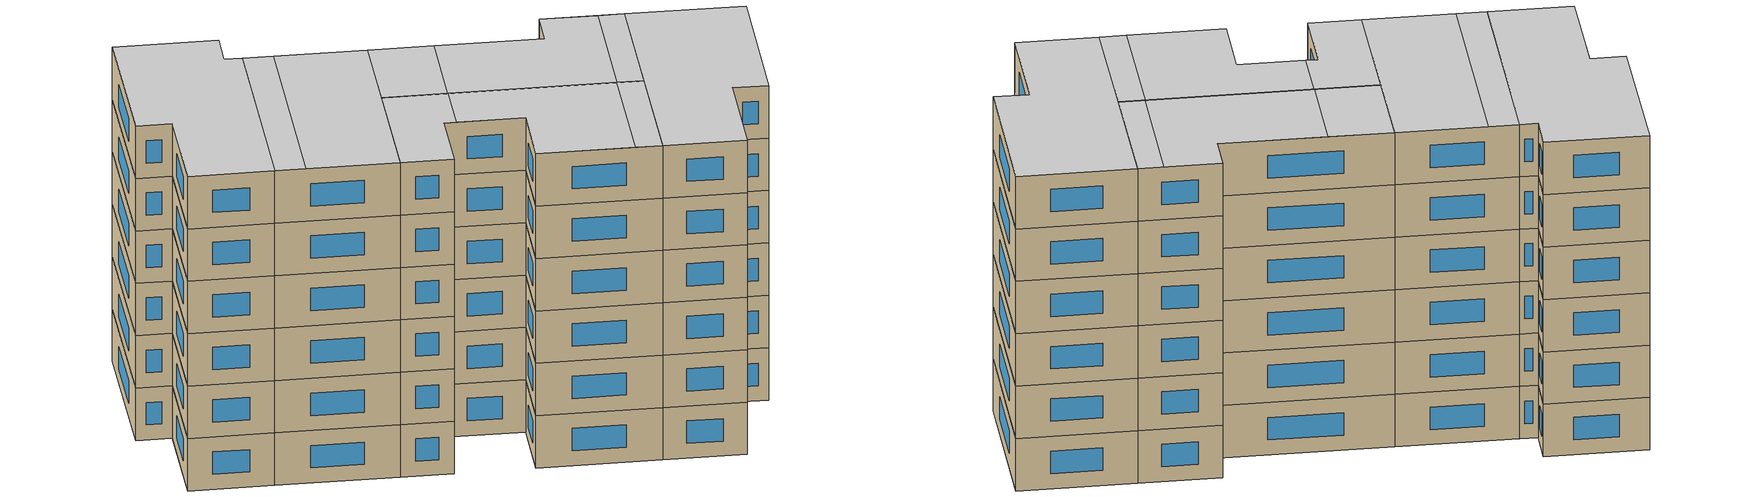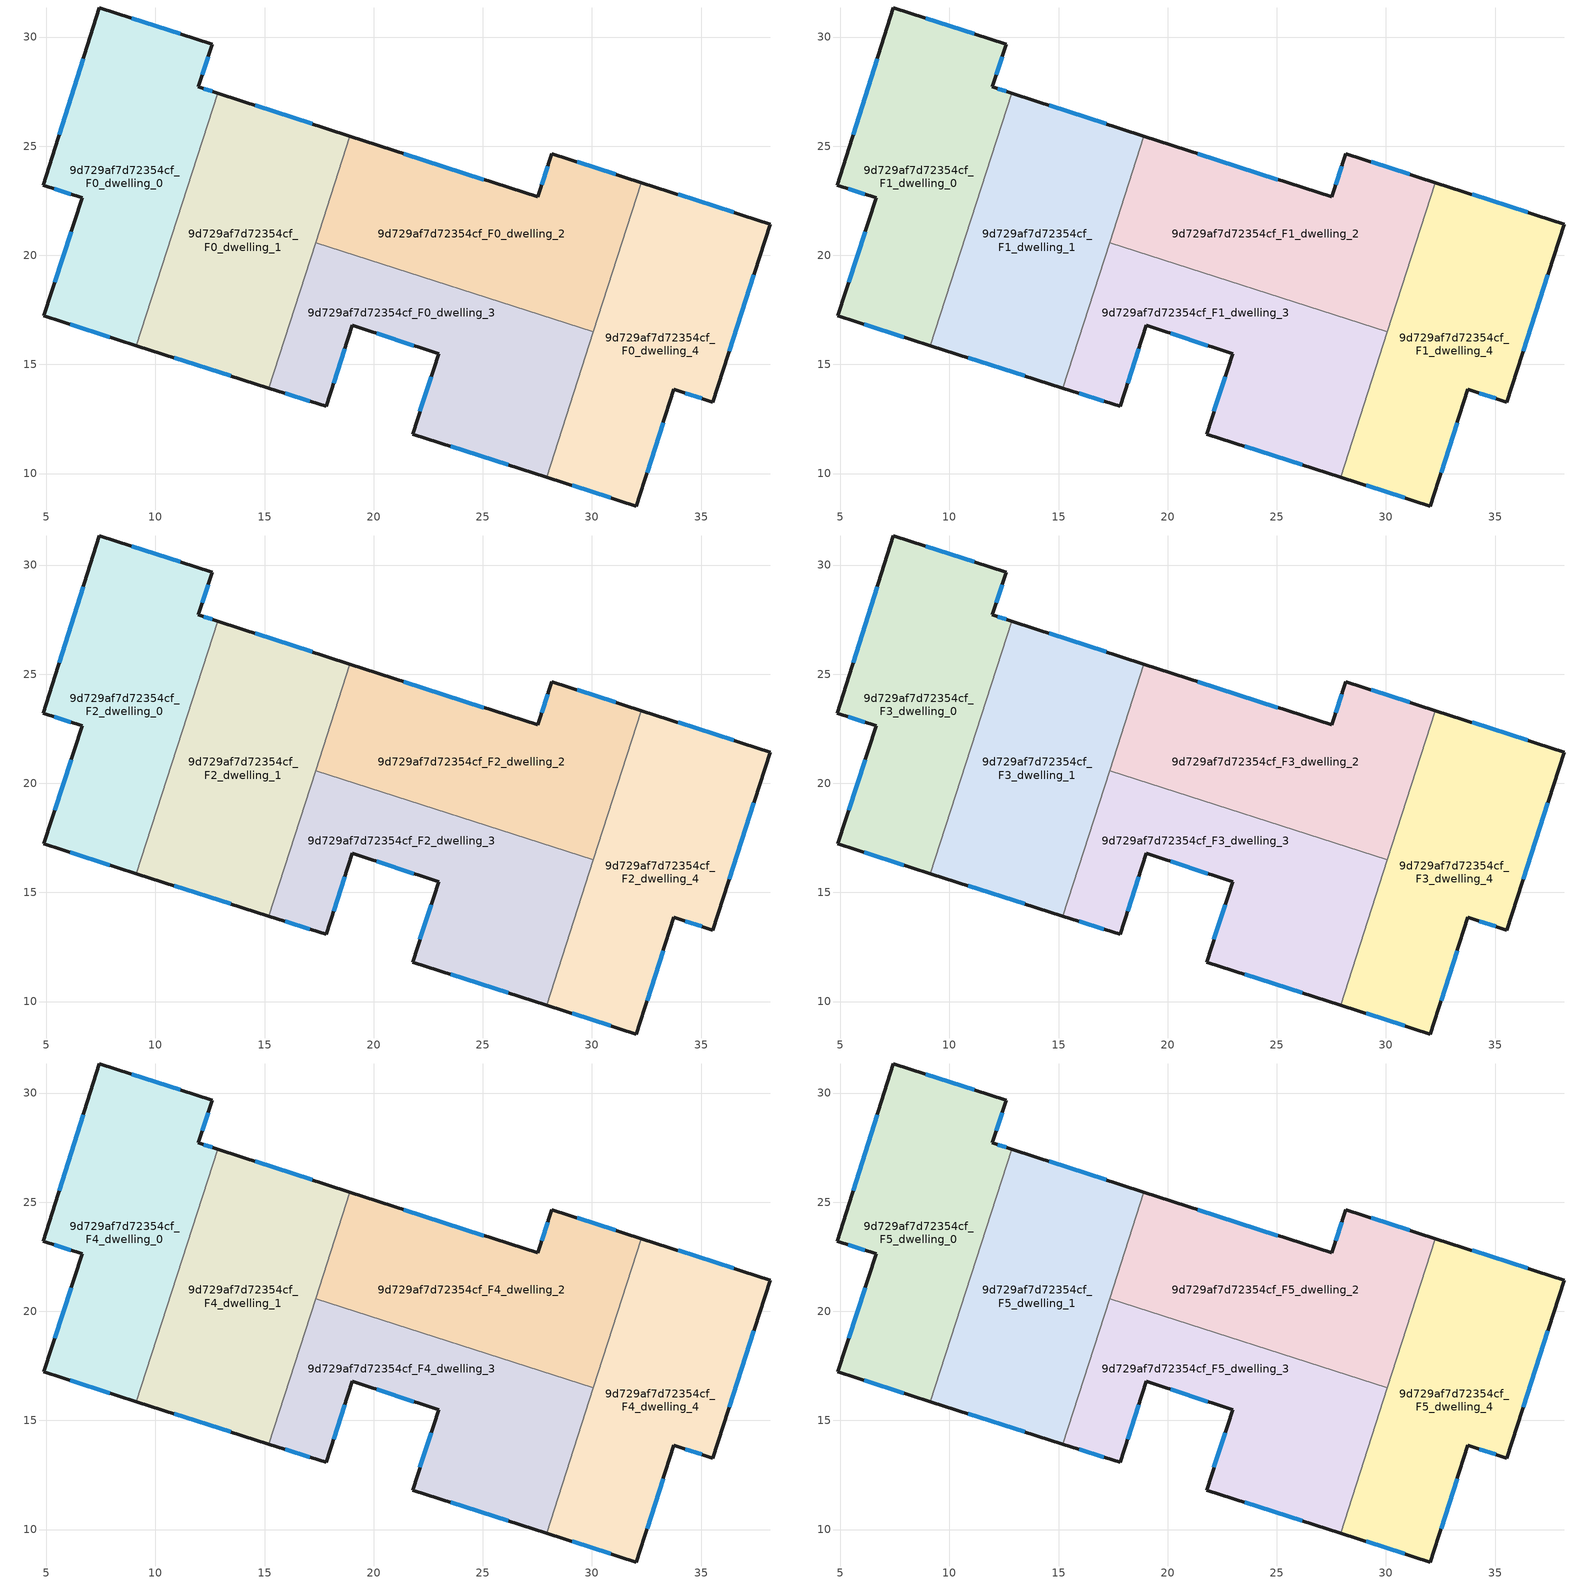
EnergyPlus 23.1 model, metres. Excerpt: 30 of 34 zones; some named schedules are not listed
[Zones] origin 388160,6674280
9d729af7d72354cf_F0_dwelling_0
 floor ground (EU_floor_Construction): 12.61,29.66 11.97,27.71 12.85,27.43 9.13,15.87 4.89,17.23 6.64,22.63 4.85,23.2 7.44,31.33 z0
 wall outside (EU_wall_Construction): 12.85,27.43 11.97,27.71 12.61,29.66 7.44,31.33 4.85,23.2 6.64,22.63 4.89,17.23 9.13,15.87 z0:3
 wall to 9d729af7d72354cf_F0_dwelling_1 (EU_wall_Construction): 9.13,15.87 12.85,27.43 z0:3
 window (EU_Window_Construction): 6.1,16.84 7.92,16.25 / 6.14,21.08 5.39,18.77 / 5.36,23.04 6.13,22.79 / 6.7,29.01 5.59,25.52 / 11.13,30.14 8.92,30.85 / 12.15,28.27 12.43,29.11 / 12.6,27.51 12.22,27.63 z0.86:2.14
9d729af7d72354cf_F0_dwelling_1
 floor ground (EU_floor_Construction): 18.91,25.46 15.2,13.92 9.13,15.87 12.85,27.43 z0
 wall outside (EU_wall_Construction): 18.91,25.46 12.85,27.43 / 9.13,15.87 15.2,13.92 z0:3
 wall to 9d729af7d72354cf_F0_dwelling_3 (EU_wall_Construction): 15.2,13.92 17.34,20.58 z0:3
 wall to 9d729af7d72354cf_F0_dwelling_2 (EU_wall_Construction): 17.34,20.58 18.91,25.46 z0:3
 window (EU_Window_Construction): 17.18,26.02 14.58,26.86 / 10.86,15.31 13.46,14.47 z0.86:2.14
9d729af7d72354cf_F0_dwelling_2
 floor ground (EU_floor_Construction): 32.27,23.33 30.07,16.49 17.34,20.58 18.91,25.46 27.51,22.67 28.16,24.66 z0
 wall outside (EU_wall_Construction): 32.27,23.33 28.16,24.66 27.51,22.67 18.91,25.46 z0:3
 wall to 9d729af7d72354cf_F0_dwelling_3 (EU_wall_Construction): 17.34,20.58 30.07,16.49 z0:3
 wall to 9d729af7d72354cf_F0_dwelling_4 (EU_wall_Construction): 30.07,16.49 32.27,23.33 z0:3
 window (EU_Window_Construction): 27.97,24.09 27.69,23.24 / 31.09,23.71 29.33,24.28 / 25.05,23.47 21.37,24.66 z0.86:2.14
9d729af7d72354cf_F0_dwelling_3
 floor ground (EU_floor_Construction): 30.07,16.49 27.92,9.83 21.78,11.8 22.97,15.49 19.02,16.79 17.82,13.08 15.2,13.92 17.34,20.58 z0
 wall outside (EU_wall_Construction): 15.2,13.92 17.82,13.08 19.02,16.79 22.97,15.49 21.78,11.8 27.92,9.83 z0:3
 wall to 9d729af7d72354cf_F0_dwelling_4 (EU_wall_Construction): 27.92,9.83 30.06,16.49 z0:3
 window (EU_Window_Construction): 18.16,14.14 18.68,15.73 / 15.95,13.68 17.07,13.32 / 23.53,11.24 26.17,10.4 / 22.63,14.44 22.12,12.86 / 20.15,16.42 21.84,15.86 z0.86:2.14
9d729af7d72354cf_F0_dwelling_4
 floor ground (EU_floor_Construction): 38.18,21.43 35.53,13.27 33.76,13.85 32.03,8.51 27.92,9.83 32.27,23.33 z0
 wall outside (EU_wall_Construction): 27.92,9.83 32.03,8.51 33.76,13.85 35.53,13.27 38.18,21.43 32.27,23.33 z0:3
 window (EU_Window_Construction): 32.52,10.04 33.26,12.33 / 29.1,9.46 30.86,8.89 / 36.49,21.97 33.96,22.79 / 36.29,15.6 37.42,19.1 / 34.26,13.69 35.03,13.44 z0.86:2.14
9d729af7d72354cf_F1_dwelling_0
 floor to 9d729af7d72354cf_F0_dwelling_0 (EU_floor_Construction): 12.61,29.66 11.97,27.71 12.85,27.43 9.13,15.87 4.89,17.23 6.64,22.63 4.85,23.2 7.44,31.33 z3
 wall outside (EU_wall_Construction): 12.85,27.43 11.97,27.71 12.61,29.66 7.44,31.33 4.85,23.2 6.64,22.63 4.89,17.23 9.13,15.87 z3:6
 wall to 9d729af7d72354cf_F1_dwelling_1 (EU_wall_Construction): 9.13,15.87 12.85,27.43 z3:6
 window (EU_Window_Construction): 6.1,16.84 7.92,16.25 / 6.14,21.08 5.39,18.77 / 5.36,23.04 6.13,22.79 / 6.7,29.01 5.59,25.52 / 11.13,30.14 8.92,30.85 / 12.15,28.27 12.43,29.11 / 12.6,27.51 12.22,27.63 z3.86:5.14
9d729af7d72354cf_F1_dwelling_1
 floor to 9d729af7d72354cf_F0_dwelling_1 (EU_floor_Construction): 18.91,25.46 15.2,13.92 9.13,15.87 12.85,27.43 z3
 wall outside (EU_wall_Construction): 18.91,25.46 12.85,27.43 / 9.13,15.87 15.2,13.92 z3:6
 wall to 9d729af7d72354cf_F1_dwelling_3 (EU_wall_Construction): 15.2,13.92 17.34,20.58 z3:6
 wall to 9d729af7d72354cf_F1_dwelling_2 (EU_wall_Construction): 17.34,20.58 18.91,25.46 z3:6
 window (EU_Window_Construction): 17.18,26.02 14.58,26.86 / 10.86,15.31 13.46,14.47 z3.86:5.14
9d729af7d72354cf_F1_dwelling_2
 floor to 9d729af7d72354cf_F0_dwelling_2 (EU_floor_Construction): 32.27,23.33 30.07,16.49 17.34,20.58 18.91,25.46 27.51,22.67 28.16,24.66 z3
 wall outside (EU_wall_Construction): 32.27,23.33 28.16,24.66 27.51,22.67 18.91,25.46 z3:6
 wall to 9d729af7d72354cf_F1_dwelling_3 (EU_wall_Construction): 17.34,20.58 30.07,16.49 z3:6
 wall to 9d729af7d72354cf_F1_dwelling_4 (EU_wall_Construction): 30.07,16.49 32.27,23.33 z3:6
 window (EU_Window_Construction): 27.97,24.09 27.69,23.24 / 31.09,23.71 29.33,24.28 / 25.05,23.47 21.37,24.66 z3.86:5.14
9d729af7d72354cf_F1_dwelling_3
 floor to 9d729af7d72354cf_F0_dwelling_3 (EU_floor_Construction): 30.07,16.49 27.92,9.83 21.78,11.8 22.97,15.49 19.02,16.79 17.82,13.08 15.2,13.92 17.34,20.58 z3
 wall outside (EU_wall_Construction): 15.2,13.92 17.82,13.08 19.02,16.79 22.97,15.49 21.78,11.8 27.92,9.83 z3:6
 wall to 9d729af7d72354cf_F1_dwelling_4 (EU_wall_Construction): 27.92,9.83 30.06,16.49 z3:6
 window (EU_Window_Construction): 18.16,14.14 18.68,15.73 / 15.95,13.68 17.07,13.32 / 23.53,11.24 26.17,10.4 / 22.63,14.44 22.12,12.86 / 20.15,16.42 21.84,15.86 z3.86:5.14
9d729af7d72354cf_F1_dwelling_4
 floor to 9d729af7d72354cf_F0_dwelling_4 (EU_floor_Construction): 38.18,21.43 35.53,13.27 33.76,13.85 32.03,8.51 27.92,9.83 32.27,23.33 z3
 wall outside (EU_wall_Construction): 27.92,9.83 32.03,8.51 33.76,13.85 35.53,13.27 38.18,21.43 32.27,23.33 z3:6
 window (EU_Window_Construction): 32.52,10.04 33.26,12.33 / 29.1,9.46 30.86,8.89 / 36.49,21.97 33.96,22.79 / 36.29,15.6 37.42,19.1 / 34.26,13.69 35.03,13.44 z3.86:5.14
9d729af7d72354cf_F2_dwelling_0
 floor to 9d729af7d72354cf_F1_dwelling_0 (EU_floor_Construction): 12.61,29.66 11.97,27.71 12.85,27.43 9.13,15.87 4.89,17.23 6.64,22.63 4.85,23.2 7.44,31.33 z6
 wall outside (EU_wall_Construction): 12.85,27.43 11.97,27.71 12.61,29.66 7.44,31.33 4.85,23.2 6.64,22.63 4.89,17.23 9.13,15.87 z6:9
 wall to 9d729af7d72354cf_F2_dwelling_1 (EU_wall_Construction): 9.13,15.87 12.85,27.43 z6:9
 window (EU_Window_Construction): 6.1,16.84 7.92,16.25 / 6.14,21.08 5.39,18.77 / 5.36,23.04 6.13,22.79 / 6.7,29.01 5.59,25.52 / 11.13,30.14 8.92,30.85 / 12.15,28.27 12.43,29.11 / 12.6,27.51 12.22,27.63 z6.86:8.14
9d729af7d72354cf_F2_dwelling_1
 floor to 9d729af7d72354cf_F1_dwelling_1 (EU_floor_Construction): 18.91,25.46 15.2,13.92 9.13,15.87 12.85,27.43 z6
 wall outside (EU_wall_Construction): 18.91,25.46 12.85,27.43 / 9.13,15.87 15.2,13.92 z6:9
 wall to 9d729af7d72354cf_F2_dwelling_3 (EU_wall_Construction): 15.2,13.92 17.34,20.58 z6:9
 wall to 9d729af7d72354cf_F2_dwelling_2 (EU_wall_Construction): 17.34,20.58 18.91,25.46 z6:9
 window (EU_Window_Construction): 17.18,26.02 14.58,26.86 / 10.86,15.31 13.46,14.47 z6.86:8.14
9d729af7d72354cf_F2_dwelling_2
 floor to 9d729af7d72354cf_F1_dwelling_2 (EU_floor_Construction): 32.27,23.33 30.07,16.49 17.34,20.58 18.91,25.46 27.51,22.67 28.16,24.66 z6
 wall outside (EU_wall_Construction): 32.27,23.33 28.16,24.66 27.51,22.67 18.91,25.46 z6:9
 wall to 9d729af7d72354cf_F2_dwelling_3 (EU_wall_Construction): 17.34,20.58 30.07,16.49 z6:9
 wall to 9d729af7d72354cf_F2_dwelling_4 (EU_wall_Construction): 30.07,16.49 32.27,23.33 z6:9
 window (EU_Window_Construction): 27.97,24.09 27.69,23.24 / 31.09,23.71 29.33,24.28 / 25.05,23.47 21.37,24.66 z6.86:8.14
9d729af7d72354cf_F2_dwelling_3
 floor to 9d729af7d72354cf_F1_dwelling_3 (EU_floor_Construction): 30.07,16.49 27.92,9.83 21.78,11.8 22.97,15.49 19.02,16.79 17.82,13.08 15.2,13.92 17.34,20.58 z6
 wall outside (EU_wall_Construction): 15.2,13.92 17.82,13.08 19.02,16.79 22.97,15.49 21.78,11.8 27.92,9.83 z6:9
 wall to 9d729af7d72354cf_F2_dwelling_4 (EU_wall_Construction): 27.92,9.83 30.06,16.49 z6:9
 window (EU_Window_Construction): 18.16,14.14 18.68,15.73 / 15.95,13.68 17.07,13.32 / 23.53,11.24 26.17,10.4 / 22.63,14.44 22.12,12.86 / 20.15,16.42 21.84,15.86 z6.86:8.14
9d729af7d72354cf_F2_dwelling_4
 floor to 9d729af7d72354cf_F1_dwelling_4 (EU_floor_Construction): 38.18,21.43 35.53,13.27 33.76,13.85 32.03,8.51 27.92,9.83 32.27,23.33 z6
 wall outside (EU_wall_Construction): 27.92,9.83 32.03,8.51 33.76,13.85 35.53,13.27 38.18,21.43 32.27,23.33 z6:9
 window (EU_Window_Construction): 32.52,10.04 33.26,12.33 / 29.1,9.46 30.86,8.89 / 36.49,21.97 33.96,22.79 / 36.29,15.6 37.42,19.1 / 34.26,13.69 35.03,13.44 z6.86:8.14
9d729af7d72354cf_F3_dwelling_0
 floor to 9d729af7d72354cf_F2_dwelling_0 (EU_floor_Construction): 12.61,29.66 11.97,27.71 12.85,27.43 9.13,15.87 4.89,17.23 6.64,22.63 4.85,23.2 7.44,31.33 z9
 wall outside (EU_wall_Construction): 12.85,27.43 11.97,27.71 12.61,29.66 7.44,31.33 4.85,23.2 6.64,22.63 4.89,17.23 9.13,15.87 z9:12
 wall to 9d729af7d72354cf_F3_dwelling_1 (EU_wall_Construction): 9.13,15.87 12.85,27.43 z9:12
 window (EU_Window_Construction): 6.1,16.84 7.92,16.25 / 6.14,21.08 5.39,18.77 / 5.36,23.04 6.13,22.79 / 6.7,29.01 5.59,25.52 / 11.13,30.14 8.92,30.85 / 12.15,28.27 12.43,29.11 / 12.6,27.51 12.22,27.63 z9.86:11.14
9d729af7d72354cf_F3_dwelling_1
 floor to 9d729af7d72354cf_F2_dwelling_1 (EU_floor_Construction): 18.91,25.46 15.2,13.92 9.13,15.87 12.85,27.43 z9
 wall outside (EU_wall_Construction): 18.91,25.46 12.85,27.43 / 9.13,15.87 15.2,13.92 z9:12
 wall to 9d729af7d72354cf_F3_dwelling_3 (EU_wall_Construction): 15.2,13.92 17.34,20.58 z9:12
 wall to 9d729af7d72354cf_F3_dwelling_2 (EU_wall_Construction): 17.34,20.58 18.91,25.46 z9:12
 window (EU_Window_Construction): 17.18,26.02 14.58,26.86 / 10.86,15.31 13.46,14.47 z9.86:11.14
9d729af7d72354cf_F3_dwelling_2
 floor to 9d729af7d72354cf_F2_dwelling_2 (EU_floor_Construction): 32.27,23.33 30.07,16.49 17.34,20.58 18.91,25.46 27.51,22.67 28.16,24.66 z9
 wall outside (EU_wall_Construction): 32.27,23.33 28.16,24.66 27.51,22.67 18.91,25.46 z9:12
 wall to 9d729af7d72354cf_F3_dwelling_3 (EU_wall_Construction): 17.34,20.58 30.07,16.49 z9:12
 wall to 9d729af7d72354cf_F3_dwelling_4 (EU_wall_Construction): 30.07,16.49 32.27,23.33 z9:12
 window (EU_Window_Construction): 27.97,24.09 27.69,23.24 / 31.09,23.71 29.33,24.28 / 25.05,23.47 21.37,24.66 z9.86:11.14
9d729af7d72354cf_F3_dwelling_3
 floor to 9d729af7d72354cf_F2_dwelling_3 (EU_floor_Construction): 30.07,16.49 27.92,9.83 21.78,11.8 22.97,15.49 19.02,16.79 17.82,13.08 15.2,13.92 17.34,20.58 z9
 wall outside (EU_wall_Construction): 15.2,13.92 17.82,13.08 19.02,16.79 22.97,15.49 21.78,11.8 27.92,9.83 z9:12
 wall to 9d729af7d72354cf_F3_dwelling_4 (EU_wall_Construction): 27.92,9.83 30.06,16.49 z9:12
 window (EU_Window_Construction): 18.16,14.14 18.68,15.73 / 15.95,13.68 17.07,13.32 / 23.53,11.24 26.17,10.4 / 22.63,14.44 22.12,12.86 / 20.15,16.42 21.84,15.86 z9.86:11.14
9d729af7d72354cf_F3_dwelling_4
 floor to 9d729af7d72354cf_F2_dwelling_4 (EU_floor_Construction): 38.18,21.43 35.53,13.27 33.76,13.85 32.03,8.51 27.92,9.83 32.27,23.33 z9
 wall outside (EU_wall_Construction): 27.92,9.83 32.03,8.51 33.76,13.85 35.53,13.27 38.18,21.43 32.27,23.33 z9:12
 window (EU_Window_Construction): 32.52,10.04 33.26,12.33 / 29.1,9.46 30.86,8.89 / 36.49,21.97 33.96,22.79 / 36.29,15.6 37.42,19.1 / 34.26,13.69 35.03,13.44 z9.86:11.14
9d729af7d72354cf_F4_dwelling_0
 floor to 9d729af7d72354cf_F3_dwelling_0 (EU_floor_Construction): 12.61,29.66 11.97,27.71 12.85,27.43 9.13,15.87 4.89,17.23 6.64,22.63 4.85,23.2 7.44,31.33 z12
 wall outside (EU_wall_Construction): 12.85,27.43 11.97,27.71 12.61,29.66 7.44,31.33 4.85,23.2 6.64,22.63 4.89,17.23 9.13,15.87 z12:15
 wall to 9d729af7d72354cf_F4_dwelling_1 (EU_wall_Construction): 9.13,15.87 12.85,27.43 z12:15
 window (EU_Window_Construction): 6.1,16.84 7.92,16.25 / 6.14,21.08 5.39,18.77 / 5.36,23.04 6.13,22.79 / 6.7,29.01 5.59,25.52 / 11.13,30.14 8.92,30.85 / 12.15,28.27 12.43,29.11 / 12.6,27.51 12.22,27.63 z12.86:14.14
9d729af7d72354cf_F4_dwelling_1
 floor to 9d729af7d72354cf_F3_dwelling_1 (EU_floor_Construction): 18.91,25.46 15.2,13.92 9.13,15.87 12.85,27.43 z12
 wall outside (EU_wall_Construction): 18.91,25.46 12.85,27.43 / 9.13,15.87 15.2,13.92 z12:15
 wall to 9d729af7d72354cf_F4_dwelling_3 (EU_wall_Construction): 15.2,13.92 17.34,20.58 z12:15
 wall to 9d729af7d72354cf_F4_dwelling_2 (EU_wall_Construction): 17.34,20.58 18.91,25.46 z12:15
 window (EU_Window_Construction): 17.18,26.02 14.58,26.86 / 10.86,15.31 13.46,14.47 z12.86:14.14
9d729af7d72354cf_F4_dwelling_2
 floor to 9d729af7d72354cf_F3_dwelling_2 (EU_floor_Construction): 32.27,23.33 30.07,16.49 17.34,20.58 18.91,25.46 27.51,22.67 28.16,24.66 z12
 wall outside (EU_wall_Construction): 32.27,23.33 28.16,24.66 27.51,22.67 18.91,25.46 z12:15
 wall to 9d729af7d72354cf_F4_dwelling_3 (EU_wall_Construction): 17.34,20.58 30.07,16.49 z12:15
 wall to 9d729af7d72354cf_F4_dwelling_4 (EU_wall_Construction): 30.07,16.49 32.27,23.33 z12:15
 window (EU_Window_Construction): 27.97,24.09 27.69,23.24 / 31.09,23.71 29.33,24.28 / 25.05,23.47 21.37,24.66 z12.86:14.14
9d729af7d72354cf_F4_dwelling_3
 floor to 9d729af7d72354cf_F3_dwelling_3 (EU_floor_Construction): 30.07,16.49 27.92,9.83 21.78,11.8 22.97,15.49 19.02,16.79 17.82,13.08 15.2,13.92 17.34,20.58 z12
 wall outside (EU_wall_Construction): 15.2,13.92 17.82,13.08 19.02,16.79 22.97,15.49 21.78,11.8 27.92,9.83 z12:15
 wall to 9d729af7d72354cf_F4_dwelling_4 (EU_wall_Construction): 27.92,9.83 30.06,16.49 z12:15
 window (EU_Window_Construction): 18.16,14.14 18.68,15.73 / 15.95,13.68 17.07,13.32 / 23.53,11.24 26.17,10.4 / 22.63,14.44 22.12,12.86 / 20.15,16.42 21.84,15.86 z12.86:14.14
9d729af7d72354cf_F4_dwelling_4
 floor to 9d729af7d72354cf_F3_dwelling_4 (EU_floor_Construction): 38.18,21.43 35.53,13.27 33.76,13.85 32.03,8.51 27.92,9.83 32.27,23.33 z12
 wall outside (EU_wall_Construction): 27.92,9.83 32.03,8.51 33.76,13.85 35.53,13.27 38.18,21.43 32.27,23.33 z12:15
 window (EU_Window_Construction): 32.52,10.04 33.26,12.33 / 29.1,9.46 30.86,8.89 / 36.49,21.97 33.96,22.79 / 36.29,15.6 37.42,19.1 / 34.26,13.69 35.03,13.44 z12.86:14.14
9d729af7d72354cf_F5_dwelling_0
 floor to 9d729af7d72354cf_F4_dwelling_0 (EU_floor_Construction): 12.61,29.66 11.97,27.71 12.85,27.43 9.13,15.87 4.89,17.23 6.64,22.63 4.85,23.2 7.44,31.33 z15
 wall outside (EU_wall_Construction): 12.85,27.43 11.97,27.71 12.61,29.66 7.44,31.33 4.85,23.2 6.64,22.63 4.89,17.23 9.13,15.87 z15:18
 wall to 9d729af7d72354cf_F5_dwelling_1 (EU_wall_Construction): 9.13,15.87 12.85,27.43 z15:18
 window (EU_Window_Construction): 6.1,16.84 7.92,16.25 / 6.14,21.08 5.39,18.77 / 5.36,23.04 6.13,22.79 / 6.7,29.01 5.59,25.52 / 11.13,30.14 8.92,30.85 / 12.15,28.27 12.43,29.11 / 12.6,27.51 12.22,27.63 z15.86:17.14
 ceiling to 9d729af7d72354cf_F6_dwelling_0 (EU_floor_Construction): 9.13,15.87 12.85,27.43 11.97,27.71 12.61,29.66 7.44,31.33 4.85,23.2 6.64,22.63 4.89,17.23 z18
9d729af7d72354cf_F5_dwelling_1
 floor to 9d729af7d72354cf_F4_dwelling_1 (EU_floor_Construction): 18.91,25.46 15.2,13.92 9.13,15.87 12.85,27.43 z15
 wall outside (EU_wall_Construction): 18.91,25.46 12.85,27.43 / 9.13,15.87 15.2,13.92 z15:18
 wall to 9d729af7d72354cf_F5_dwelling_3 (EU_wall_Construction): 15.2,13.92 17.34,20.58 z15:18
 wall to 9d729af7d72354cf_F5_dwelling_2 (EU_wall_Construction): 17.34,20.58 18.91,25.46 z15:18
 window (EU_Window_Construction): 17.18,26.02 14.58,26.86 / 10.86,15.31 13.46,14.47 z15.86:17.14
 ceiling to 9d729af7d72354cf_F6_dwelling_1 (EU_floor_Construction): 15.2,13.92 18.91,25.46 14.36,26.93 10.64,15.38 z18
 ceiling to 9d729af7d72354cf_F6_dwelling_0 (EU_floor_Construction): 10.64,15.38 14.36,26.93 12.85,27.43 9.13,15.87 z18
9d729af7d72354cf_F5_dwelling_2
 floor to 9d729af7d72354cf_F4_dwelling_2 (EU_floor_Construction): 32.27,23.33 30.07,16.49 17.34,20.58 18.91,25.46 27.51,22.67 28.16,24.66 z15
 wall outside (EU_wall_Construction): 32.27,23.33 28.16,24.66 27.51,22.67 18.91,25.46 z15:18
 wall to 9d729af7d72354cf_F5_dwelling_3 (EU_wall_Construction): 17.34,20.58 30.07,16.49 z15:18
 wall to 9d729af7d72354cf_F5_dwelling_4 (EU_wall_Construction): 30.07,16.49 32.27,23.33 z15:18
 window (EU_Window_Construction): 27.97,24.09 27.69,23.24 / 31.09,23.71 29.33,24.28 / 25.05,23.47 21.37,24.66 z15.86:17.14
 ceiling to 9d729af7d72354cf_F6_dwelling_2 (EU_floor_Construction): 28.77,16.9 30.97,23.75 28.16,24.66 27.51,22.67 22.14,24.41 20.57,19.54 z18
 ceiling adiabatic (EU_roof_Construction): 30.07,16.49 32.27,23.33 30.97,23.75 28.77,16.9 z18
 ceiling to 9d729af7d72354cf_F6_dwelling_1 (EU_floor_Construction): 20.57,19.54 22.14,24.41 18.91,25.46 17.34,20.58 z18
9d729af7d72354cf_F5_dwelling_3
 floor to 9d729af7d72354cf_F4_dwelling_3 (EU_floor_Construction): 30.07,16.49 27.92,9.83 21.78,11.8 22.97,15.49 19.02,16.79 17.82,13.08 15.2,13.92 17.34,20.58 z15
 wall outside (EU_wall_Construction): 15.2,13.92 17.82,13.08 19.02,16.79 22.97,15.49 21.78,11.8 27.92,9.83 z15:18
 wall to 9d729af7d72354cf_F5_dwelling_4 (EU_wall_Construction): 27.92,9.83 30.06,16.49 z15:18
 window (EU_Window_Construction): 18.16,14.14 18.68,15.73 / 15.95,13.68 17.07,13.32 / 23.53,11.24 26.17,10.4 / 22.63,14.44 22.12,12.86 / 20.15,16.42 21.84,15.86 z15.86:17.14
 ceiling adiabatic (EU_roof_Construction): 27.92,9.83 30.07,16.49 28.77,16.9 26.63,10.25 z18
 ceiling to 9d729af7d72354cf_F6_dwelling_1 (EU_floor_Construction): 17.82,13.08 19.02,16.79 19.62,16.59 20.57,19.54 17.34,20.58 15.2,13.92 z18
 ceiling to 9d729af7d72354cf_F6_dwelling_2 (EU_floor_Construction): 26.63,10.25 28.77,16.9 20.57,19.54 19.62,16.59 22.97,15.49 21.78,11.8 z18
9d729af7d72354cf_F5_dwelling_4
 floor to 9d729af7d72354cf_F4_dwelling_4 (EU_floor_Construction): 38.18,21.43 35.53,13.27 33.76,13.85 32.03,8.51 27.92,9.83 32.27,23.33 z15
 wall outside (EU_wall_Construction): 27.92,9.83 32.03,8.51 33.76,13.85 35.53,13.27 38.18,21.43 32.27,23.33 z15:18
 window (EU_Window_Construction): 32.52,10.04 33.26,12.33 / 29.1,9.46 30.86,8.89 / 36.49,21.97 33.96,22.79 / 36.29,15.6 37.42,19.1 / 34.26,13.69 35.03,13.44 z15.86:17.14
 ceiling to 9d729af7d72354cf_F6_dwelling_3 (EU_floor_Construction): 35.53,13.27 38.18,21.43 32.27,23.33 27.92,9.83 32.03,8.51 33.76,13.85 z18
[Building]
EU S2 Campaign: North Axis=0; Terrain=City; Solar Distribution=FullExterior
[Site:Location]
Helsinki-Vantaa.AP: Latitude=60.317; Longitude=24.963; Time Zone=2; Elevation=54.6
[SizingPeriod:WeatherFileDays]
AnnualSizingPeriod: Begin Month=1; Begin Day of Month=1; End Month=12; End Day of Month=31; Day of Week for Start Day=Monday; Use Weather File Daylight Saving Period=No; Use Weather File Rain and Snow Indicators=No
[MATERIAL]
EU_InternalMass_Material: Roughness=MediumRough; Thickness=0.1; Conductivity=1; Density=1800; Specific Heat=900; Thermal Absorptance=0.9; Solar Absorptance=0.7; Visible Absorptance=0.7
[MATERIAL:NOMASS] Roughness=MediumRough; Thermal Absorptance=0.9; Solar Absorptance=0.7; Visible Absorptance=0.7
Name | Thermal Resistance
EU_wall_NoMass | 5.91765
EU_roof_NoMass | 11.1778
EU_floor_NoMass | 6.2875
[WINDOWMATERIAL:SIMPLEGLAZINGSYSTEM]
EU_Window_SimpleGlazing: UFactor=0.994035; Solar Heat Gain Coefficient=0.7; Visible Transmittance=0.7
[CONSTRUCTION]
EU_wall_Construction: EU_wall_NoMass
EU_roof_Construction: EU_roof_NoMass
EU_floor_Construction: EU_floor_NoMass
EU_Window_Construction: EU_Window_SimpleGlazing
EU_InternalMass_Construction: EU_InternalMass_Material
[ZONE] Type=1; Multiplier=1; Ceiling Height=autocalculate; Floor Area=autocalculate; Part of Total Floor Area=Yes
Name | Volume
9d729af7d72354cf_F0_dwelling_0; 9d729af7d72354cf_F1_dwelling_0; 9d729af7d72354cf_F2_dwelling_0; 9d729af7d72354cf_F3_dwelling_0; 9d729af7d72354cf_F4_dwelling_0; 9d729af7d72354cf_F5_dwelling_0 | 232.001
9d729af7d72354cf_F0_dwelling_1; 9d729af7d72354cf_F1_dwelling_1; 9d729af7d72354cf_F2_dwelling_1; 9d729af7d72354cf_F3_dwelling_1; 9d729af7d72354cf_F4_dwelling_1; 9d729af7d72354cf_F5_dwelling_1 | 232.035
9d729af7d72354cf_F0_dwelling_2; 9d729af7d72354cf_F1_dwelling_2; 9d729af7d72354cf_F2_dwelling_2; 9d729af7d72354cf_F3_dwelling_2; 9d729af7d72354cf_F4_dwelling_2; 9d729af7d72354cf_F5_dwelling_2; 9d729af7d72354cf_F0_dwelling_4; 9d729af7d72354cf_F1_dwelling_4; 9d729af7d72354cf_F2_dwelling_4; 9d729af7d72354cf_F3_dwelling_4; 9d729af7d72354cf_F4_dwelling_4; 9d729af7d72354cf_F5_dwelling_4 | 231.999
9d729af7d72354cf_F0_dwelling_3; 9d729af7d72354cf_F1_dwelling_3; 9d729af7d72354cf_F2_dwelling_3; 9d729af7d72354cf_F3_dwelling_3; 9d729af7d72354cf_F4_dwelling_3; 9d729af7d72354cf_F5_dwelling_3 | 231.985
[INTERNALMASS] Construction=EU_InternalMass_Construction
Name | Zone or ZoneList | Surface Area
9d729af7d72354cf_F0_dwelling_0_EU_InternalMass | 9d729af7d72354cf_F0_dwelling_0 | 77.334
9d729af7d72354cf_F0_dwelling_1_EU_InternalMass | 9d729af7d72354cf_F0_dwelling_1 | 77.3453
9d729af7d72354cf_F0_dwelling_2_EU_InternalMass | 9d729af7d72354cf_F0_dwelling_2 | 77.3332
9d729af7d72354cf_F0_dwelling_3_EU_InternalMass | 9d729af7d72354cf_F0_dwelling_3 | 77.3275
9d729af7d72354cf_F0_dwelling_4_EU_InternalMass | 9d729af7d72354cf_F0_dwelling_4 | 77.3331
9d729af7d72354cf_F1_dwelling_0_EU_InternalMass | 9d729af7d72354cf_F1_dwelling_0 | 77.334
9d729af7d72354cf_F1_dwelling_1_EU_InternalMass | 9d729af7d72354cf_F1_dwelling_1 | 77.3453
9d729af7d72354cf_F1_dwelling_2_EU_InternalMass | 9d729af7d72354cf_F1_dwelling_2 | 77.3332
9d729af7d72354cf_F1_dwelling_3_EU_InternalMass | 9d729af7d72354cf_F1_dwelling_3 | 77.3275
9d729af7d72354cf_F1_dwelling_4_EU_InternalMass | 9d729af7d72354cf_F1_dwelling_4 | 77.3331
9d729af7d72354cf_F2_dwelling_0_EU_InternalMass | 9d729af7d72354cf_F2_dwelling_0 | 77.334
9d729af7d72354cf_F2_dwelling_1_EU_InternalMass | 9d729af7d72354cf_F2_dwelling_1 | 77.3453
9d729af7d72354cf_F2_dwelling_2_EU_InternalMass | 9d729af7d72354cf_F2_dwelling_2 | 77.3332
9d729af7d72354cf_F2_dwelling_3_EU_InternalMass | 9d729af7d72354cf_F2_dwelling_3 | 77.3275
9d729af7d72354cf_F2_dwelling_4_EU_InternalMass | 9d729af7d72354cf_F2_dwelling_4 | 77.3331
9d729af7d72354cf_F3_dwelling_0_EU_InternalMass | 9d729af7d72354cf_F3_dwelling_0 | 77.334
9d729af7d72354cf_F3_dwelling_1_EU_InternalMass | 9d729af7d72354cf_F3_dwelling_1 | 77.3453
9d729af7d72354cf_F3_dwelling_2_EU_InternalMass | 9d729af7d72354cf_F3_dwelling_2 | 77.3332
9d729af7d72354cf_F3_dwelling_3_EU_InternalMass | 9d729af7d72354cf_F3_dwelling_3 | 77.3275
9d729af7d72354cf_F3_dwelling_4_EU_InternalMass | 9d729af7d72354cf_F3_dwelling_4 | 77.3331
9d729af7d72354cf_F4_dwelling_0_EU_InternalMass | 9d729af7d72354cf_F4_dwelling_0 | 77.334
9d729af7d72354cf_F4_dwelling_1_EU_InternalMass | 9d729af7d72354cf_F4_dwelling_1 | 77.3453
9d729af7d72354cf_F4_dwelling_2_EU_InternalMass | 9d729af7d72354cf_F4_dwelling_2 | 77.3332
9d729af7d72354cf_F4_dwelling_3_EU_InternalMass | 9d729af7d72354cf_F4_dwelling_3 | 77.3275
9d729af7d72354cf_F4_dwelling_4_EU_InternalMass | 9d729af7d72354cf_F4_dwelling_4 | 77.3331
9d729af7d72354cf_F5_dwelling_0_EU_InternalMass | 9d729af7d72354cf_F5_dwelling_0 | 77.334
9d729af7d72354cf_F5_dwelling_1_EU_InternalMass | 9d729af7d72354cf_F5_dwelling_1 | 77.3453
9d729af7d72354cf_F5_dwelling_2_EU_InternalMass | 9d729af7d72354cf_F5_dwelling_2 | 77.3332
9d729af7d72354cf_F5_dwelling_3_EU_InternalMass | 9d729af7d72354cf_F5_dwelling_3 | 77.3275
9d729af7d72354cf_F5_dwelling_4_EU_InternalMass | 9d729af7d72354cf_F5_dwelling_4 | 77.3331
[OTHEREQUIPMENT] Fuel Type=Electricity; Design Level Calculation Method=Watts/Area; Power per Zone Floor Area=1; Fraction Latent=0; Fraction Radiant=0; Fraction Lost=0; Carbon Dioxide Generation Rate=0; EndUse Subcategory=EU_Step8_InternalGains
Name | Zone or ZoneList or Space or SpaceList | Schedule
EU_Step8_InternalGain_9d729af7d72354cf_F0_dwelling_0_f000 | 9d729af7d72354cf_F0_dwelling_0 | EU_Step8_GainSchedule_9d729af7d72354cf_F0_dwelling_0_f000
EU_Step8_InternalGain_9d729af7d72354cf_F0_dwelling_1_f000 | 9d729af7d72354cf_F0_dwelling_1 | EU_Step8_GainSchedule_9d729af7d72354cf_F0_dwelling_1_f000
EU_Step8_InternalGain_9d729af7d72354cf_F0_dwelling_2_f000 | 9d729af7d72354cf_F0_dwelling_2 | EU_Step8_GainSchedule_9d729af7d72354cf_F0_dwelling_2_f000
EU_Step8_InternalGain_9d729af7d72354cf_F0_dwelling_3_f000 | 9d729af7d72354cf_F0_dwelling_3 | EU_Step8_GainSchedule_9d729af7d72354cf_F0_dwelling_3_f000
EU_Step8_InternalGain_9d729af7d72354cf_F0_dwelling_4_f000 | 9d729af7d72354cf_F0_dwelling_4 | EU_Step8_GainSchedule_9d729af7d72354cf_F0_dwelling_4_f000
EU_Step8_InternalGain_9d729af7d72354cf_F1_dwelling_0_f000 | 9d729af7d72354cf_F1_dwelling_0 | EU_Step8_GainSchedule_9d729af7d72354cf_F1_dwelling_0_f000
EU_Step8_InternalGain_9d729af7d72354cf_F1_dwelling_1_f000 | 9d729af7d72354cf_F1_dwelling_1 | EU_Step8_GainSchedule_9d729af7d72354cf_F1_dwelling_1_f000
EU_Step8_InternalGain_9d729af7d72354cf_F1_dwelling_2_f000 | 9d729af7d72354cf_F1_dwelling_2 | EU_Step8_GainSchedule_9d729af7d72354cf_F1_dwelling_2_f000
EU_Step8_InternalGain_9d729af7d72354cf_F1_dwelling_3_f000 | 9d729af7d72354cf_F1_dwelling_3 | EU_Step8_GainSchedule_9d729af7d72354cf_F1_dwelling_3_f000
EU_Step8_InternalGain_9d729af7d72354cf_F1_dwelling_4_f000 | 9d729af7d72354cf_F1_dwelling_4 | EU_Step8_GainSchedule_9d729af7d72354cf_F1_dwelling_4_f000
EU_Step8_InternalGain_9d729af7d72354cf_F2_dwelling_0_f000 | 9d729af7d72354cf_F2_dwelling_0 | EU_Step8_GainSchedule_9d729af7d72354cf_F2_dwelling_0_f000
EU_Step8_InternalGain_9d729af7d72354cf_F2_dwelling_1_f000 | 9d729af7d72354cf_F2_dwelling_1 | EU_Step8_GainSchedule_9d729af7d72354cf_F2_dwelling_1_f000
EU_Step8_InternalGain_9d729af7d72354cf_F2_dwelling_2_f000 | 9d729af7d72354cf_F2_dwelling_2 | EU_Step8_GainSchedule_9d729af7d72354cf_F2_dwelling_2_f000
EU_Step8_InternalGain_9d729af7d72354cf_F2_dwelling_3_f000 | 9d729af7d72354cf_F2_dwelling_3 | EU_Step8_GainSchedule_9d729af7d72354cf_F2_dwelling_3_f000
EU_Step8_InternalGain_9d729af7d72354cf_F2_dwelling_4_f000 | 9d729af7d72354cf_F2_dwelling_4 | EU_Step8_GainSchedule_9d729af7d72354cf_F2_dwelling_4_f000
EU_Step8_InternalGain_9d729af7d72354cf_F3_dwelling_0_f000 | 9d729af7d72354cf_F3_dwelling_0 | EU_Step8_GainSchedule_9d729af7d72354cf_F3_dwelling_0_f000
EU_Step8_InternalGain_9d729af7d72354cf_F3_dwelling_1_f000 | 9d729af7d72354cf_F3_dwelling_1 | EU_Step8_GainSchedule_9d729af7d72354cf_F3_dwelling_1_f000
EU_Step8_InternalGain_9d729af7d72354cf_F3_dwelling_2_f000 | 9d729af7d72354cf_F3_dwelling_2 | EU_Step8_GainSchedule_9d729af7d72354cf_F3_dwelling_2_f000
EU_Step8_InternalGain_9d729af7d72354cf_F3_dwelling_3_f000 | 9d729af7d72354cf_F3_dwelling_3 | EU_Step8_GainSchedule_9d729af7d72354cf_F3_dwelling_3_f000
EU_Step8_InternalGain_9d729af7d72354cf_F3_dwelling_4_f000 | 9d729af7d72354cf_F3_dwelling_4 | EU_Step8_GainSchedule_9d729af7d72354cf_F3_dwelling_4_f000
EU_Step8_InternalGain_9d729af7d72354cf_F4_dwelling_0_f000 | 9d729af7d72354cf_F4_dwelling_0 | EU_Step8_GainSchedule_9d729af7d72354cf_F4_dwelling_0_f000
EU_Step8_InternalGain_9d729af7d72354cf_F4_dwelling_1_f000 | 9d729af7d72354cf_F4_dwelling_1 | EU_Step8_GainSchedule_9d729af7d72354cf_F4_dwelling_1_f000
EU_Step8_InternalGain_9d729af7d72354cf_F4_dwelling_2_f000 | 9d729af7d72354cf_F4_dwelling_2 | EU_Step8_GainSchedule_9d729af7d72354cf_F4_dwelling_2_f000
EU_Step8_InternalGain_9d729af7d72354cf_F4_dwelling_3_f000 | 9d729af7d72354cf_F4_dwelling_3 | EU_Step8_GainSchedule_9d729af7d72354cf_F4_dwelling_3_f000
EU_Step8_InternalGain_9d729af7d72354cf_F4_dwelling_4_f000 | 9d729af7d72354cf_F4_dwelling_4 | EU_Step8_GainSchedule_9d729af7d72354cf_F4_dwelling_4_f000
EU_Step8_InternalGain_9d729af7d72354cf_F5_dwelling_0_f000 | 9d729af7d72354cf_F5_dwelling_0 | EU_Step8_GainSchedule_9d729af7d72354cf_F5_dwelling_0_f000
EU_Step8_InternalGain_9d729af7d72354cf_F5_dwelling_1_f000 | 9d729af7d72354cf_F5_dwelling_1 | EU_Step8_GainSchedule_9d729af7d72354cf_F5_dwelling_1_f000
EU_Step8_InternalGain_9d729af7d72354cf_F5_dwelling_2_f000 | 9d729af7d72354cf_F5_dwelling_2 | EU_Step8_GainSchedule_9d729af7d72354cf_F5_dwelling_2_f000
EU_Step8_InternalGain_9d729af7d72354cf_F5_dwelling_3_f000 | 9d729af7d72354cf_F5_dwelling_3 | EU_Step8_GainSchedule_9d729af7d72354cf_F5_dwelling_3_f000
EU_Step8_InternalGain_9d729af7d72354cf_F5_dwelling_4_f000 | 9d729af7d72354cf_F5_dwelling_4 | EU_Step8_GainSchedule_9d729af7d72354cf_F5_dwelling_4_f000
[ZONEVENTILATION:DESIGNFLOWRATE] Schedule=EU_AlwaysOn; Design Flow Rate Calculation Method=AirChanges/Hour; Air Changes per Hour=0.596421; Ventilation Type=Natural; Fan Pressure Rise=0; Fan Total Efficiency=1; Constant Term Coefficient=1; Temperature Term Coefficient=0; Velocity Term Coefficient=0; Velocity Squared Term Coefficient=0; Minimum Indoor Temperature=-100; Maximum Indoor Temperature=100; Delta Temperature=-100; Minimum Outdoor Temperature=-100; Maximum Outdoor Temperature=100; Maximum Wind Speed=40
Name | Zone or ZoneList or Space or SpaceList
EU_ConstantAir_9d729af7d72354cf_F0_dwelling_0 | 9d729af7d72354cf_F0_dwelling_0
EU_ConstantAir_9d729af7d72354cf_F0_dwelling_1 | 9d729af7d72354cf_F0_dwelling_1
EU_ConstantAir_9d729af7d72354cf_F0_dwelling_2 | 9d729af7d72354cf_F0_dwelling_2
EU_ConstantAir_9d729af7d72354cf_F0_dwelling_3 | 9d729af7d72354cf_F0_dwelling_3
EU_ConstantAir_9d729af7d72354cf_F0_dwelling_4 | 9d729af7d72354cf_F0_dwelling_4
EU_ConstantAir_9d729af7d72354cf_F1_dwelling_0 | 9d729af7d72354cf_F1_dwelling_0
EU_ConstantAir_9d729af7d72354cf_F1_dwelling_1 | 9d729af7d72354cf_F1_dwelling_1
EU_ConstantAir_9d729af7d72354cf_F1_dwelling_2 | 9d729af7d72354cf_F1_dwelling_2
EU_ConstantAir_9d729af7d72354cf_F1_dwelling_3 | 9d729af7d72354cf_F1_dwelling_3
EU_ConstantAir_9d729af7d72354cf_F1_dwelling_4 | 9d729af7d72354cf_F1_dwelling_4
EU_ConstantAir_9d729af7d72354cf_F2_dwelling_0 | 9d729af7d72354cf_F2_dwelling_0
EU_ConstantAir_9d729af7d72354cf_F2_dwelling_1 | 9d729af7d72354cf_F2_dwelling_1
EU_ConstantAir_9d729af7d72354cf_F2_dwelling_2 | 9d729af7d72354cf_F2_dwelling_2
EU_ConstantAir_9d729af7d72354cf_F2_dwelling_3 | 9d729af7d72354cf_F2_dwelling_3
EU_ConstantAir_9d729af7d72354cf_F2_dwelling_4 | 9d729af7d72354cf_F2_dwelling_4
EU_ConstantAir_9d729af7d72354cf_F3_dwelling_0 | 9d729af7d72354cf_F3_dwelling_0
EU_ConstantAir_9d729af7d72354cf_F3_dwelling_1 | 9d729af7d72354cf_F3_dwelling_1
EU_ConstantAir_9d729af7d72354cf_F3_dwelling_2 | 9d729af7d72354cf_F3_dwelling_2
EU_ConstantAir_9d729af7d72354cf_F3_dwelling_3 | 9d729af7d72354cf_F3_dwelling_3
EU_ConstantAir_9d729af7d72354cf_F3_dwelling_4 | 9d729af7d72354cf_F3_dwelling_4
EU_ConstantAir_9d729af7d72354cf_F4_dwelling_0 | 9d729af7d72354cf_F4_dwelling_0
EU_ConstantAir_9d729af7d72354cf_F4_dwelling_1 | 9d729af7d72354cf_F4_dwelling_1
EU_ConstantAir_9d729af7d72354cf_F4_dwelling_2 | 9d729af7d72354cf_F4_dwelling_2
EU_ConstantAir_9d729af7d72354cf_F4_dwelling_3 | 9d729af7d72354cf_F4_dwelling_3
EU_ConstantAir_9d729af7d72354cf_F4_dwelling_4 | 9d729af7d72354cf_F4_dwelling_4
EU_ConstantAir_9d729af7d72354cf_F5_dwelling_0 | 9d729af7d72354cf_F5_dwelling_0
EU_ConstantAir_9d729af7d72354cf_F5_dwelling_1 | 9d729af7d72354cf_F5_dwelling_1
EU_ConstantAir_9d729af7d72354cf_F5_dwelling_2 | 9d729af7d72354cf_F5_dwelling_2
EU_ConstantAir_9d729af7d72354cf_F5_dwelling_3 | 9d729af7d72354cf_F5_dwelling_3
EU_ConstantAir_9d729af7d72354cf_F5_dwelling_4 | 9d729af7d72354cf_F5_dwelling_4
[HVACTEMPLATE:ZONE:IDEALLOADSAIRSYSTEM] System Availability Schedule=EU_AlwaysOn; Maximum Heating Supply Air Temperature=50; Minimum Cooling Supply Air Temperature=13; Maximum Heating Supply Air Humidity Ratio=0.0156; Minimum Cooling Supply Air Humidity Ratio=0.0077; Heating Limit=NoLimit; Cooling Limit=NoLimit; Heating Availability Schedule=EU_AlwaysOn; Cooling Availability Schedule=EU_CoolingOff; Dehumidification Control Type=ConstantSensibleHeatRatio; Cooling Sensible Heat Ratio=0.7; Dehumidification Setpoint=60; Humidification Control Type=None; Humidification Setpoint=30; Outdoor Air Method=None; Outdoor Air Flow Rate per Person=0.00944; Outdoor Air Flow Rate per Zone Floor Area=0; Outdoor Air Flow Rate per Zone=0; Demand Controlled Ventilation Type=None; Outdoor Air Economizer Type=NoEconomizer; Heat Recovery Type=None; Sensible Heat Recovery Effectiveness=0.7; Latent Heat Recovery Effectiveness=0.65
Name | Template Thermostat
9d729af7d72354cf_F0_dwelling_0 | EU_HeatOnly_9d729af7d72354cf_F0_dwelling_0
9d729af7d72354cf_F0_dwelling_1 | EU_HeatOnly_9d729af7d72354cf_F0_dwelling_1
9d729af7d72354cf_F0_dwelling_2 | EU_HeatOnly_9d729af7d72354cf_F0_dwelling_2
9d729af7d72354cf_F0_dwelling_3 | EU_HeatOnly_9d729af7d72354cf_F0_dwelling_3
9d729af7d72354cf_F0_dwelling_4 | EU_HeatOnly_9d729af7d72354cf_F0_dwelling_4
9d729af7d72354cf_F1_dwelling_0 | EU_HeatOnly_9d729af7d72354cf_F1_dwelling_0
9d729af7d72354cf_F1_dwelling_1 | EU_HeatOnly_9d729af7d72354cf_F1_dwelling_1
9d729af7d72354cf_F1_dwelling_2 | EU_HeatOnly_9d729af7d72354cf_F1_dwelling_2
9d729af7d72354cf_F1_dwelling_3 | EU_HeatOnly_9d729af7d72354cf_F1_dwelling_3
9d729af7d72354cf_F1_dwelling_4 | EU_HeatOnly_9d729af7d72354cf_F1_dwelling_4
9d729af7d72354cf_F2_dwelling_0 | EU_HeatOnly_9d729af7d72354cf_F2_dwelling_0
9d729af7d72354cf_F2_dwelling_1 | EU_HeatOnly_9d729af7d72354cf_F2_dwelling_1
9d729af7d72354cf_F2_dwelling_2 | EU_HeatOnly_9d729af7d72354cf_F2_dwelling_2
9d729af7d72354cf_F2_dwelling_3 | EU_HeatOnly_9d729af7d72354cf_F2_dwelling_3
9d729af7d72354cf_F2_dwelling_4 | EU_HeatOnly_9d729af7d72354cf_F2_dwelling_4
9d729af7d72354cf_F3_dwelling_0 | EU_HeatOnly_9d729af7d72354cf_F3_dwelling_0
9d729af7d72354cf_F3_dwelling_1 | EU_HeatOnly_9d729af7d72354cf_F3_dwelling_1
9d729af7d72354cf_F3_dwelling_2 | EU_HeatOnly_9d729af7d72354cf_F3_dwelling_2
9d729af7d72354cf_F3_dwelling_3 | EU_HeatOnly_9d729af7d72354cf_F3_dwelling_3
9d729af7d72354cf_F3_dwelling_4 | EU_HeatOnly_9d729af7d72354cf_F3_dwelling_4
9d729af7d72354cf_F4_dwelling_0 | EU_HeatOnly_9d729af7d72354cf_F4_dwelling_0
9d729af7d72354cf_F4_dwelling_1 | EU_HeatOnly_9d729af7d72354cf_F4_dwelling_1
9d729af7d72354cf_F4_dwelling_2 | EU_HeatOnly_9d729af7d72354cf_F4_dwelling_2
9d729af7d72354cf_F4_dwelling_3 | EU_HeatOnly_9d729af7d72354cf_F4_dwelling_3
9d729af7d72354cf_F4_dwelling_4 | EU_HeatOnly_9d729af7d72354cf_F4_dwelling_4
9d729af7d72354cf_F5_dwelling_0 | EU_HeatOnly_9d729af7d72354cf_F5_dwelling_0
9d729af7d72354cf_F5_dwelling_1 | EU_HeatOnly_9d729af7d72354cf_F5_dwelling_1
9d729af7d72354cf_F5_dwelling_2 | EU_HeatOnly_9d729af7d72354cf_F5_dwelling_2
9d729af7d72354cf_F5_dwelling_3 | EU_HeatOnly_9d729af7d72354cf_F5_dwelling_3
9d729af7d72354cf_F5_dwelling_4 | EU_HeatOnly_9d729af7d72354cf_F5_dwelling_4
[SIZING:ZONE] Zone Cooling Design Supply Air Temperature Input Method=SupplyAirTemperature; Zone Cooling Design Supply Air Temperature=13; Zone Heating Design Supply Air Temperature Input Method=SupplyAirTemperature; Zone Heating Design Supply Air Temperature=50; Zone Cooling Design Supply Air Humidity Ratio=0.008; Zone Heating Design Supply Air Humidity Ratio=0.008; Cooling Design Air Flow Method=DesignDay; Cooling Design Air Flow Rate=0; Cooling Minimum Air Flow per Zone Floor Area=0.000762; Cooling Minimum Air Flow=0; Cooling Minimum Air Flow Fraction=0.2; Heating Design Air Flow Method=DesignDay; Heating Design Air Flow Rate=0; Heating Maximum Air Flow per Zone Floor Area=0.002032; Heating Maximum Air Flow=0.141576; Heating Maximum Air Flow Fraction=0.3; Account for Dedicated Outdoor Air System=No; Dedicated Outdoor Air System Control Strategy=NeutralSupplyAir; Dedicated Outdoor Air Low Setpoint Temperature for Design=autosize; Dedicated Outdoor Air High Setpoint Temperature for Design=autosize; Zone Load Sizing Method=Sensible Load Only No Latent Load; Zone Latent Cooling Design Supply Air Humidity Ratio Input Method=HumidityRatioDifference; Zone Cooling Design Supply Air Humidity Ratio Difference=0.005; Zone Latent Heating Design Supply Air Humidity Ratio Input Method=HumidityRatioDifference; Zone Humidification Design Supply Air Humidity Ratio Difference=0.005
9d729af7d72354cf_F0_dwelling_0; 9d729af7d72354cf_F0_dwelling_1; 9d729af7d72354cf_F0_dwelling_2; 9d729af7d72354cf_F0_dwelling_3; 9d729af7d72354cf_F0_dwelling_4; 9d729af7d72354cf_F1_dwelling_0; 9d729af7d72354cf_F1_dwelling_1; 9d729af7d72354cf_F1_dwelling_2; 9d729af7d72354cf_F1_dwelling_3; 9d729af7d72354cf_F1_dwelling_4; 9d729af7d72354cf_F2_dwelling_0; 9d729af7d72354cf_F2_dwelling_1; 9d729af7d72354cf_F2_dwelling_2; 9d729af7d72354cf_F2_dwelling_3; 9d729af7d72354cf_F2_dwelling_4; 9d729af7d72354cf_F3_dwelling_0; 9d729af7d72354cf_F3_dwelling_1; 9d729af7d72354cf_F3_dwelling_2; 9d729af7d72354cf_F3_dwelling_3; 9d729af7d72354cf_F3_dwelling_4; 9d729af7d72354cf_F4_dwelling_0; 9d729af7d72354cf_F4_dwelling_1; 9d729af7d72354cf_F4_dwelling_2; 9d729af7d72354cf_F4_dwelling_3; 9d729af7d72354cf_F4_dwelling_4; 9d729af7d72354cf_F5_dwelling_0; 9d729af7d72354cf_F5_dwelling_1; 9d729af7d72354cf_F5_dwelling_2; 9d729af7d72354cf_F5_dwelling_3; 9d729af7d72354cf_F5_dwelling_4
[SCHEDULE:FILE] Column Number=1; Rows to Skip at Top=0; Number of Hours of Data=8760; Column Separator=Comma; Interpolate to Timestep=No; Minutes per Item=60; Adjust Schedule for Daylight Savings=Yes
Name | File
EU_Step8_GainSchedule_9d729af7d72354cf_F0_dwelling_0_f000 | ../../schedules/9d729af7d72354cf/9d729af7d72354cf_F0_dwelling_0_f000_gain.csv
EU_Step8_GainSchedule_9d729af7d72354cf_F0_dwelling_1_f000 | ../../schedules/9d729af7d72354cf/9d729af7d72354cf_F0_dwelling_1_f000_gain.csv
EU_Step8_GainSchedule_9d729af7d72354cf_F0_dwelling_2_f000 | ../../schedules/9d729af7d72354cf/9d729af7d72354cf_F0_dwelling_2_f000_gain.csv
EU_Step8_GainSchedule_9d729af7d72354cf_F0_dwelling_3_f000 | ../../schedules/9d729af7d72354cf/9d729af7d72354cf_F0_dwelling_3_f000_gain.csv
EU_Step8_GainSchedule_9d729af7d72354cf_F0_dwelling_4_f000 | ../../schedules/9d729af7d72354cf/9d729af7d72354cf_F0_dwelling_4_f000_gain.csv
EU_Step8_GainSchedule_9d729af7d72354cf_F1_dwelling_0_f000 | ../../schedules/9d729af7d72354cf/9d729af7d72354cf_F1_dwelling_0_f000_gain.csv
EU_Step8_GainSchedule_9d729af7d72354cf_F1_dwelling_1_f000 | ../../schedules/9d729af7d72354cf/9d729af7d72354cf_F1_dwelling_1_f000_gain.csv
EU_Step8_GainSchedule_9d729af7d72354cf_F1_dwelling_2_f000 | ../../schedules/9d729af7d72354cf/9d729af7d72354cf_F1_dwelling_2_f000_gain.csv
EU_Step8_GainSchedule_9d729af7d72354cf_F1_dwelling_3_f000 | ../../schedules/9d729af7d72354cf/9d729af7d72354cf_F1_dwelling_3_f000_gain.csv
EU_Step8_GainSchedule_9d729af7d72354cf_F1_dwelling_4_f000 | ../../schedules/9d729af7d72354cf/9d729af7d72354cf_F1_dwelling_4_f000_gain.csv
EU_Step8_GainSchedule_9d729af7d72354cf_F2_dwelling_0_f000 | ../../schedules/9d729af7d72354cf/9d729af7d72354cf_F2_dwelling_0_f000_gain.csv
EU_Step8_GainSchedule_9d729af7d72354cf_F2_dwelling_1_f000 | ../../schedules/9d729af7d72354cf/9d729af7d72354cf_F2_dwelling_1_f000_gain.csv
EU_Step8_GainSchedule_9d729af7d72354cf_F2_dwelling_2_f000 | ../../schedules/9d729af7d72354cf/9d729af7d72354cf_F2_dwelling_2_f000_gain.csv
EU_Step8_GainSchedule_9d729af7d72354cf_F2_dwelling_3_f000 | ../../schedules/9d729af7d72354cf/9d729af7d72354cf_F2_dwelling_3_f000_gain.csv
EU_Step8_GainSchedule_9d729af7d72354cf_F2_dwelling_4_f000 | ../../schedules/9d729af7d72354cf/9d729af7d72354cf_F2_dwelling_4_f000_gain.csv
EU_Step8_GainSchedule_9d729af7d72354cf_F3_dwelling_0_f000 | ../../schedules/9d729af7d72354cf/9d729af7d72354cf_F3_dwelling_0_f000_gain.csv
EU_Step8_GainSchedule_9d729af7d72354cf_F3_dwelling_1_f000 | ../../schedules/9d729af7d72354cf/9d729af7d72354cf_F3_dwelling_1_f000_gain.csv
EU_Step8_GainSchedule_9d729af7d72354cf_F3_dwelling_2_f000 | ../../schedules/9d729af7d72354cf/9d729af7d72354cf_F3_dwelling_2_f000_gain.csv
EU_Step8_GainSchedule_9d729af7d72354cf_F3_dwelling_3_f000 | ../../schedules/9d729af7d72354cf/9d729af7d72354cf_F3_dwelling_3_f000_gain.csv
EU_Step8_GainSchedule_9d729af7d72354cf_F3_dwelling_4_f000 | ../../schedules/9d729af7d72354cf/9d729af7d72354cf_F3_dwelling_4_f000_gain.csv
EU_Step8_GainSchedule_9d729af7d72354cf_F4_dwelling_0_f000 | ../../schedules/9d729af7d72354cf/9d729af7d72354cf_F4_dwelling_0_f000_gain.csv
EU_Step8_GainSchedule_9d729af7d72354cf_F4_dwelling_1_f000 | ../../schedules/9d729af7d72354cf/9d729af7d72354cf_F4_dwelling_1_f000_gain.csv
EU_Step8_GainSchedule_9d729af7d72354cf_F4_dwelling_2_f000 | ../../schedules/9d729af7d72354cf/9d729af7d72354cf_F4_dwelling_2_f000_gain.csv
EU_Step8_GainSchedule_9d729af7d72354cf_F4_dwelling_3_f000 | ../../schedules/9d729af7d72354cf/9d729af7d72354cf_F4_dwelling_3_f000_gain.csv
EU_Step8_GainSchedule_9d729af7d72354cf_F4_dwelling_4_f000 | ../../schedules/9d729af7d72354cf/9d729af7d72354cf_F4_dwelling_4_f000_gain.csv
EU_Step8_GainSchedule_9d729af7d72354cf_F5_dwelling_0_f000 | ../../schedules/9d729af7d72354cf/9d729af7d72354cf_F5_dwelling_0_f000_gain.csv
EU_Step8_GainSchedule_9d729af7d72354cf_F5_dwelling_1_f000 | ../../schedules/9d729af7d72354cf/9d729af7d72354cf_F5_dwelling_1_f000_gain.csv
EU_Step8_GainSchedule_9d729af7d72354cf_F5_dwelling_2_f000 | ../../schedules/9d729af7d72354cf/9d729af7d72354cf_F5_dwelling_2_f000_gain.csv
EU_Step8_GainSchedule_9d729af7d72354cf_F5_dwelling_3_f000 | ../../schedules/9d729af7d72354cf/9d729af7d72354cf_F5_dwelling_3_f000_gain.csv
